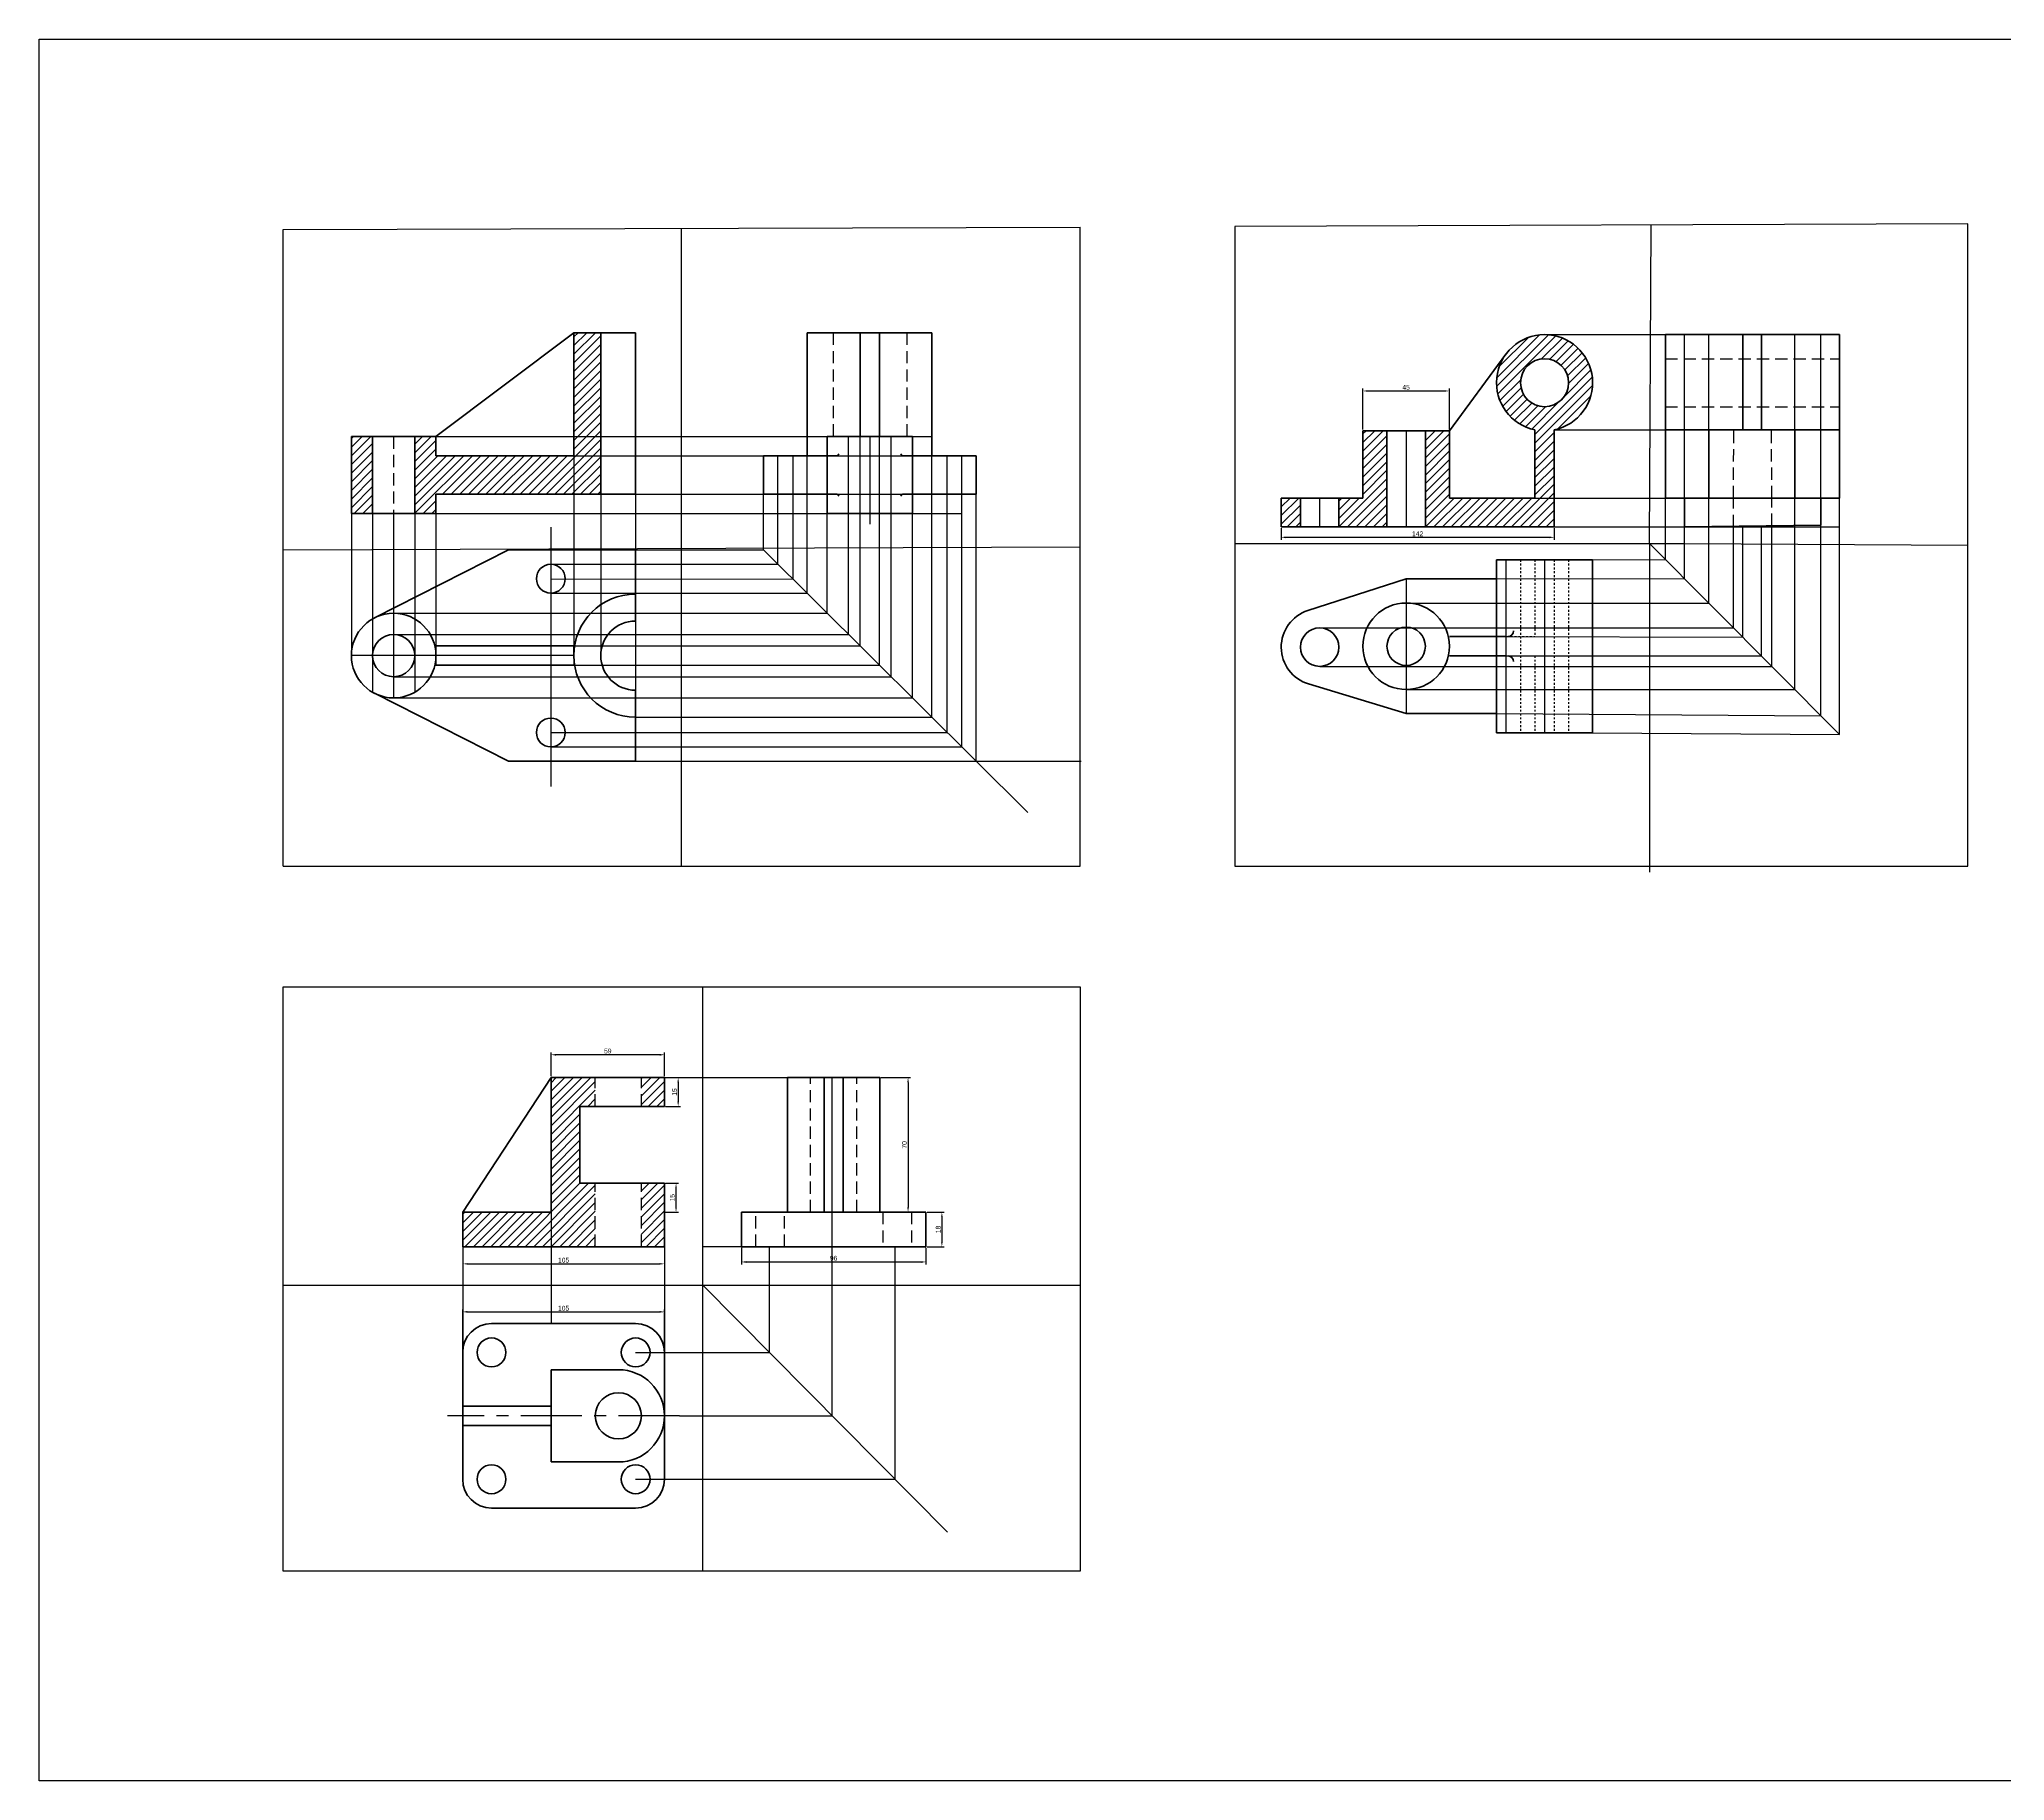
# Model space of a CAD drawing. Header units: millimetres. Extents: x 1139 to 36559, y 1596 to 14019.
# Drawn here: x 1150 to 2172, y 3028 to 3934 of the extents above; entities that cross this region are included whole.
import ezdxf

# ---------------------------------------------------------------- set-up
doc = ezdxf.new("R2010")
doc.units = ezdxf.units.MM
for name, pattern in [('CENTER', [50.8, 31.75, -6.35, 6.35, -6.35]), ('HIDDEN', [9.525, 6.35, -3.175]), ('JIS_02_1.0', [2, 1, -1])]:
    doc.linetypes.add(name, pattern=pattern)
doc.styles.get("Standard").update_dxf_attribs({"font": 'arial.ttf'})
doc.dimstyles.new('ISO-25', dxfattribs={"dimtxt": 2.5, "dimasz": 2.5, "dimexe": 1.25, "dimexo": 0.625, "dimtad": 1, "dimtxsty": 'Standard', "dimcen": 2.5, "dimadec": 0, "dimazin": 0, "dimtfac": 1, "dimtmove": 0, "dimatfit": 3, "dimfxl": 1, "dimarcsym": 0})

# ---------------------------------------------------------------- blocks, each defined once
blk = doc.blocks.new('*D102')
at = {"color": 0, "lineweight": -2, "transparency": 16777216}
for p, q in [((1838.3, 3730.6), (1838.3, 3752)), ((1840.8, 3750.7), (1880.8, 3750.7)), ((1883.3, 3730.6), (1883.3, 3752))]:
    blk.add_line(p, q, dxfattribs=at)
at = {"color": 0, "transparency": 16777216}
for points in [[(1840.8, 3751.1), (1840.8, 3750.3), (1838.3, 3750.7)], [(1880.8, 3751.1), (1880.8, 3750.3), (1883.3, 3750.7)]]:
    blk.add_solid(points, dxfattribs=at)
at = {"layer": 'Defpoints', "color": 0, "transparency": 16777216}
for p in [(1883.3, 3750.7), (1838.3, 3730), (1883.3, 3730)]:
    blk.add_point(p, dxfattribs=at)
at = {"color": 0, "transparency": 16777216, "insert": (1860.8, 3752.6), "char_height": 2.5, "attachment_point": 5}
blk.add_mtext('45', dxfattribs=at)
blk = doc.blocks.new('*D103')
at = {"color": 0, "lineweight": -2, "transparency": 16777216}
for p, q in [((1795.8, 3679.4), (1795.8, 3673.3)), ((1798.3, 3674.6), (1935.3, 3674.6)), ((1937.8, 3679.4), (1937.8, 3673.3))]:
    blk.add_line(p, q, dxfattribs=at)
at = {"color": 0, "transparency": 16777216}
for points in [[(1798.3, 3675), (1798.3, 3674.1), (1795.8, 3674.6)], [(1935.3, 3675), (1935.3, 3674.1), (1937.8, 3674.6)]]:
    blk.add_solid(points, dxfattribs=at)
at = {"layer": 'Defpoints', "color": 0, "transparency": 16777216}
for p in [(1795.8, 3680), (1937.8, 3680), (1937.8, 3674.6)]:
    blk.add_point(p, dxfattribs=at)
at = {"color": 0, "transparency": 16777216, "insert": (1866.8, 3676.4), "char_height": 2.5, "attachment_point": 5}
blk.add_mtext('142', dxfattribs=at)
blk = doc.blocks.new('*D99')
at = {"color": 0, "lineweight": -2, "transparency": 16777216}
for p, q in [((1475.6, 3393.5), (1483.3, 3393.5)), ((1482.1, 3391), (1482.1, 3381)), ((1475.6, 3378.5), (1483.3, 3378.5))]:
    blk.add_line(p, q, dxfattribs=at)
at = {"color": 0, "transparency": 16777216}
for points in [[(1481.7, 3391), (1482.5, 3391), (1482.1, 3393.5)], [(1481.7, 3381), (1482.5, 3381), (1482.1, 3378.5)]]:
    blk.add_solid(points, dxfattribs=at)
at = {"layer": 'Defpoints', "color": 0, "transparency": 16777216}
for p in [(1475, 3393.5), (1475, 3378.5), (1482.1, 3378.5)]:
    blk.add_point(p, dxfattribs=at)
at = {"color": 0, "transparency": 16777216, "insert": (1480.2, 3386), "char_height": 2.5, "attachment_point": 5, "rotation": 90}
blk.add_mtext('15', dxfattribs=at)
blk = doc.blocks.new('*D100')
at = {"color": 0, "lineweight": -2, "transparency": 16777216}
for p, q in [((1475.6, 3338.5), (1482.3, 3338.5)), ((1481, 3326), (1481, 3336)), ((1475.6, 3323.5), (1482.3, 3323.5))]:
    blk.add_line(p, q, dxfattribs=at)
at = {"color": 0, "transparency": 16777216}
for points in [[(1480.6, 3336), (1481.4, 3336), (1481, 3338.5)], [(1480.6, 3326), (1481.4, 3326), (1481, 3323.5)]]:
    blk.add_solid(points, dxfattribs=at)
at = {"layer": 'Defpoints', "color": 0, "transparency": 16777216}
for p in [(1475, 3338.5), (1481, 3338.5), (1475, 3323.5)]:
    blk.add_point(p, dxfattribs=at)
at = {"color": 0, "transparency": 16777216, "insert": (1479.1, 3331), "char_height": 2.5, "attachment_point": 5, "rotation": 90}
blk.add_mtext('15', dxfattribs=at)
blk = doc.blocks.new('*D101')
at = {"color": 0, "lineweight": -2, "transparency": 16777216}
for p, q in [((1370, 3304.9), (1370, 3295.4)), ((1475, 3304.9), (1475, 3295.4)), ((1372.5, 3296.6), (1472.5, 3296.6))]:
    blk.add_line(p, q, dxfattribs=at)
at = {"color": 0, "transparency": 16777216}
for points in [[(1372.5, 3297), (1372.5, 3296.2), (1370, 3296.6)], [(1472.5, 3297), (1472.5, 3296.2), (1475, 3296.6)]]:
    blk.add_solid(points, dxfattribs=at)
at = {"layer": 'Defpoints', "color": 0, "transparency": 16777216}
for p in [(1370, 3305.5), (1475, 3305.5), (1475, 3296.6)]:
    blk.add_point(p, dxfattribs=at)
at = {"color": 0, "transparency": 16777216, "insert": (1422.5, 3298.5), "char_height": 2.5, "attachment_point": 5}
blk.add_mtext('105', dxfattribs=at)
blk = doc.blocks.new('*D104')
at = {"color": 0, "lineweight": -2, "transparency": 16777216}
for p, q in [((1416, 3394.2), (1416, 3406.6)), ((1472.5, 3405.4), (1418.5, 3405.4)), ((1475, 3394.2), (1475, 3406.6))]:
    blk.add_line(p, q, dxfattribs=at)
at = {"color": 0, "transparency": 16777216}
for points in [[(1418.5, 3405.8), (1418.5, 3404.9), (1416, 3405.4)], [(1472.5, 3405.8), (1472.5, 3404.9), (1475, 3405.4)]]:
    blk.add_solid(points, dxfattribs=at)
at = {"layer": 'Defpoints', "color": 0, "transparency": 16777216}
for p in [(1416, 3405.4), (1416, 3393.5), (1475, 3393.5)]:
    blk.add_point(p, dxfattribs=at)
at = {"color": 0, "transparency": 16777216, "insert": (1445.5, 3407.3), "char_height": 2.5, "attachment_point": 5}
blk.add_mtext('59', dxfattribs=at)
blk = doc.blocks.new('*D105')
at = {"color": 0, "lineweight": -2, "transparency": 16777216}
for p, q in [((1515, 3304.9), (1515, 3296.3)), ((1611, 3304.9), (1611, 3296.3)), ((1517.5, 3297.6), (1608.5, 3297.6))]:
    blk.add_line(p, q, dxfattribs=at)
at = {"color": 0, "transparency": 16777216}
for points in [[(1517.5, 3298), (1517.5, 3297.1), (1515, 3297.6)], [(1608.5, 3298), (1608.5, 3297.1), (1611, 3297.6)]]:
    blk.add_solid(points, dxfattribs=at)
at = {"layer": 'Defpoints', "color": 0, "transparency": 16777216}
for p in [(1515, 3305.5), (1611, 3305.5), (1611, 3297.6)]:
    blk.add_point(p, dxfattribs=at)
at = {"color": 0, "transparency": 16777216, "insert": (1563, 3299.5), "char_height": 2.5, "attachment_point": 5}
blk.add_mtext('96', dxfattribs=at)
blk = doc.blocks.new('*D106')
at = {"color": 0, "lineweight": -2, "transparency": 16777216}
for p, q in [((1587.6, 3393.5), (1602.9, 3393.5)), ((1601.7, 3391), (1601.7, 3326)), ((1587.6, 3323.5), (1602.9, 3323.5))]:
    blk.add_line(p, q, dxfattribs=at)
at = {"color": 0, "transparency": 16777216}
for points in [[(1601.3, 3391), (1602.1, 3391), (1601.7, 3393.5)], [(1601.3, 3326), (1602.1, 3326), (1601.7, 3323.5)]]:
    blk.add_solid(points, dxfattribs=at)
at = {"layer": 'Defpoints', "color": 0, "transparency": 16777216}
for p in [(1587, 3393.5), (1587, 3323.5), (1601.7, 3323.5)]:
    blk.add_point(p, dxfattribs=at)
at = {"color": 0, "transparency": 16777216, "insert": (1599.8, 3358.5), "char_height": 2.5, "attachment_point": 5, "rotation": 90}
blk.add_mtext('70', dxfattribs=at)
blk = doc.blocks.new('*D107')
at = {"color": 0, "lineweight": -2, "transparency": 16777216}
for p, q in [((1611.6, 3323.5), (1620.5, 3323.5)), ((1619.3, 3321), (1619.3, 3308)), ((1611.6, 3305.5), (1620.5, 3305.5))]:
    blk.add_line(p, q, dxfattribs=at)
at = {"color": 0, "transparency": 16777216}
for points in [[(1618.9, 3321), (1619.7, 3321), (1619.3, 3323.5)], [(1618.9, 3308), (1619.7, 3308), (1619.3, 3305.5)]]:
    blk.add_solid(points, dxfattribs=at)
at = {"layer": 'Defpoints', "color": 0, "transparency": 16777216}
for p in [(1611, 3323.5), (1611, 3305.5), (1619.3, 3305.5)]:
    blk.add_point(p, dxfattribs=at)
at = {"color": 0, "transparency": 16777216, "insert": (1617.4, 3314.5), "char_height": 2.5, "attachment_point": 5, "rotation": 90}
blk.add_mtext('18', dxfattribs=at)
blk = doc.blocks.new('*D108')
at = {"color": 0, "lineweight": -2, "transparency": 16777216}
for p, q in [((1370, 3251.2), (1370, 3272.9)), ((1475, 3251.2), (1475, 3272.9)), ((1372.5, 3271.6), (1472.5, 3271.6))]:
    blk.add_line(p, q, dxfattribs=at)
at = {"color": 0, "transparency": 16777216}
for points in [[(1372.5, 3272.1), (1372.5, 3271.2), (1370, 3271.6)], [(1472.5, 3272.1), (1472.5, 3271.2), (1475, 3271.6)]]:
    blk.add_solid(points, dxfattribs=at)
at = {"layer": 'Defpoints', "color": 0, "transparency": 16777216}
for p in [(1475, 3271.6), (1370, 3250.5), (1475, 3250.5)]:
    blk.add_point(p, dxfattribs=at)
at = {"color": 0, "transparency": 16777216, "insert": (1422.5, 3273.5), "char_height": 2.5, "attachment_point": 5}
blk.add_mtext('105', dxfattribs=at)

msp = doc.modelspace()

# ---------------------------------------------------------------- hatches: boundary and pattern name
at = {"linetype": 'HIDDEN'}
h = msp.add_hatch(dxfattribs=at)
h.set_pattern_fill('ANSI31', color=256)
h.set_pattern_definition([(45, (521.5324, 1642.1952), (-2.245064, 2.245064), [])])
h.paths.add_polyline_path([(1345.082, 3687.006), (1356.082, 3687.006), (1356.082, 3697.006), (1368.082, 3697.006), (1441.846, 3697.006), (1441.846, 3781.006), (1427.846, 3781.006), (1427.846, 3717.006), (1368.082, 3717.006), (1356.082, 3717.006), (1356.082, 3727.006), (1345.082, 3727.006)])
h.paths.add_polyline_path([(1323.082, 3727.006), (1312.082, 3727.006), (1312.082, 3687.006), (1323.082, 3687.006)])
h = msp.add_hatch()
h.set_pattern_fill('ANSI31', color=256)
h.set_pattern_definition([(45, (-732.341, 1593.2207), (-2.245064, 2.245064), [])])
h.paths.add_polyline_path([(1805.839, 3694.995), (1795.839, 3694.995), (1795.839, 3679.995), (1805.839, 3679.995)])
h.paths.add_polyline_path([(1850.839, 3694.995), (1825.839, 3694.995), (1825.839, 3679.995), (1850.839, 3679.995)])
h.paths.add_polyline_path([(1850.839, 3729.995), (1838.339, 3729.995), (1838.339, 3694.995), (1850.839, 3694.995)])
h.paths.add_polyline_path([(1883.339, 3729.995), (1870.839, 3729.995), (1870.839, 3694.995), (1883.339, 3694.995)], flags=17)
h.paths.add_polyline_path([(1937.839, 3730.5, 0.35639396), (1957.839, 3754.995), (1945.339, 3754.995, -1), (1920.339, 3754.995), (1907.839, 3754.995, 0.35639396), (1927.839, 3730.5), (1927.839, 3694.995), (1870.839, 3694.995), (1870.839, 3679.995), (1937.839, 3679.995)])
h.paths.add_polyline_path([(1945.339, 3754.995), (1957.839, 3754.995, 1), (1907.839, 3754.995), (1920.339, 3754.995, -1)])
at = {"linetype": 'CENTER', "true_color": 0xffffff}
h = msp.add_hatch(dxfattribs=at)
h.set_pattern_fill('ANSI31')
h.set_pattern_definition([(45, (99.5718, 2146.2624), (-2.245064, 2.245064), [])])
h.paths.add_polyline_path([(1415.996, 3323.529), (1369.996, 3323.529), (1369.996, 3305.529), (1415.996, 3305.529)])
h.paths.add_polyline_path([(1438.996, 3338.529), (1430.996, 3338.529), (1430.996, 3378.529), (1438.996, 3378.529), (1438.996, 3393.529), (1415.996, 3393.529), (1415.996, 3323.529), (1415.996, 3305.529), (1438.996, 3305.529)])
h.paths.add_polyline_path([(1474.996, 3338.529), (1462.996, 3338.529), (1462.996, 3305.529), (1474.996, 3305.529), (1474.996, 3323.529)])
h.paths.add_polyline_path([(1474.996, 3393.529), (1462.996, 3393.529), (1462.996, 3378.529), (1474.996, 3378.529)])

# ---------------------------------------------------------------- linework, layer by layer
for p, q in [((1149.748, 3933.65), (2308.275, 3933.65)), ((1149.748, 3027.722), (1149.748, 3933.65)), ((1276.618, 3834.627), (1691.205, 3835.976)), ((1276.618, 3503.424), (1276.618, 3834.627)), ((1483.912, 3503.424), (1483.912, 3835.301)), ((1691.205, 3503.424), (1691.205, 3835.976)), ((2153.042, 3837.687), (1771.689, 3836.238)), ((1771.689, 3836.238), (1771.689, 3503.424)), ((1987.446, 3671.306), (1988.24, 3837.061)), ((2153.042, 3503.424), (2153.042, 3837.687)), ((1549.135, 3781.006), (1614.048, 3781.006)), ((1549.135, 3645.532), (1549.135, 3781.006)), ((1576.811, 3618.032), (1576.811, 3781.006)), ((1586.875, 3608.032), (1586.875, 3781.006)), ((1614.048, 3581.032), (1614.048, 3781.006)), ((1932.839, 3779.995), (2086.326, 3779.995)), ((1995.683, 3663.035), (1995.683, 3779.995)), ((2086.326, 3779.995), (1995.683, 3779.995)), ((2005.565, 3653.11), (2005.565, 3779.995)), ((2018.234, 3640.387), (2018.234, 3779.995)), ((2063.042, 3595.387), (2063.042, 3779.995)), ((2076.635, 3581.735), (2076.635, 3779.995)), ((2086.326, 3572.002), (2086.326, 3779.995)), ((2086.326, 3730.5), (2086.326, 3779.995)), ((1356.082, 3727.006), (1614.048, 3727.006)), ((1559.702, 3635.032), (1559.702, 3727.006)), ((1570.772, 3624.032), (1570.772, 3727.006)), ((1581.843, 3727.006), (1581.843, 3681.467)), ((1592.913, 3602.032), (1592.913, 3727.006)), ((1603.984, 3591.032), (1603.984, 3727.006)), ((1860.839, 3729.995), (1860.839, 3679.995)), ((1937.839, 3730.5), (2086.326, 3730.5)), ((1427.846, 3717.006), (1427.846, 3608.032)), ((1427.846, 3717.006), (1637.195, 3717.006)), ((1526.491, 3668.032), (1526.491, 3717.006)), ((1526.491, 3717.006), (1526.491, 3697.006)), ((1534.039, 3660.532), (1534.039, 3717.006)), ((1541.855, 3652.765), (1541.855, 3717.006)), ((1622.099, 3573.032), (1622.099, 3717.006)), ((1629.647, 3565.532), (1629.647, 3717.006)), ((1637.195, 3558.032), (1637.195, 3717.006)), ((1441.846, 3697.006), (1441.846, 3613.032)), ((1459.846, 3697.006), (1459.846, 3631.032)), ((1459.846, 3697.006), (1629.647, 3697.006)), ((1815.839, 3679.995), (1815.839, 3694.995)), ((1927.839, 3694.995), (2086.326, 3694.995)), ((1312.082, 3687.006), (1312.082, 3613.032)), ((1323.082, 3687.006), (1323.082, 3593.979)), ((1334.082, 3687.006), (1334.082, 3591.032)), ((1345.082, 3687.006), (1345.082, 3593.979)), ((1356.082, 3687.006), (1356.082, 3608.032)), ((1356.082, 3687.006), (1629.647, 3687.006)), ((1415.846, 3679.934), (1415.846, 3544.859)), ((1771.689, 3671.306), (2005.565, 3671.306)), ((1795.839, 3679.995), (1937.839, 3679.995)), ((1937.839, 3679.995), (1795.839, 3679.995)), ((1937.839, 3679.995), (2086.326, 3679.995)), ((1987.446, 3671.306), (1987.446, 3572.683)), ((1987.446, 3671.306), (2086.326, 3572.002)), ((2005.565, 3671.306), (2153.042, 3670.556)), ((2031.139, 3627.426), (2031.139, 3680.308)), ((2035.969, 3622.575), (2035.969, 3680.368)), ((2045.616, 3612.887), (2045.616, 3680.486)), ((2045.616, 3680.486), (2045.616, 3679.995)), ((2051.054, 3607.426), (2051.054, 3680.552)), ((1276.618, 3668.032), (1691.205, 3669.7)), ((1415.846, 3660.532), (1534.039, 3660.532)), ((1459.846, 3668.032), (1526.491, 3668.032)), ((1526.491, 3668.032), (1664.006, 3531.392)), ((1907.839, 3662.887), (1957.839, 3662.887)), ((1957.839, 3662.887), (1995.683, 3663.035)), ((1415.846, 3653.032), (1541.855, 3652.765)), ((1860.839, 3652.887), (1860.839, 3582.887)), ((1907.839, 3652.887), (2005.565, 3653.11)), ((1415.846, 3645.532), (1549.135, 3645.532)), ((1860.839, 3640.387), (2018.234, 3640.387)), ((1334.082, 3635.032), (1559.702, 3635.032)), ((1459.846, 3631.032), (1459.846, 3595.032)), ((1334.082, 3624.032), (1570.772, 3624.032)), ((1815.839, 3627.426), (2031.139, 3627.426)), ((1907.839, 3622.887), (2035.969, 3622.575)), ((1912.719, 3622.887), (1913.719, 3622.887)), ((1916.719, 3625.887), (1916.719, 3625.887)), ((1427.846, 3613.032), (1312.082, 3613.032)), ((1427.846, 3613.032), (1427.846, 3618.032)), ((1427.846, 3618.032), (1576.811, 3618.032)), ((1805.839, 3617.887), (1805.839, 3617.426)), ((1825.839, 3617.887), (1825.839, 3617.426)), ((1907.839, 3612.887), (2045.616, 3612.887)), ((1912.719, 3612.887), (1913.719, 3612.887)), ((1916.719, 3609.887), (1916.719, 3609.887)), ((1334.082, 3602.032), (1592.913, 3602.032)), ((1427.846, 3608.032), (1586.875, 3608.032)), ((1815.839, 3607.426), (2051.054, 3607.426)), ((1334.082, 3591.032), (1603.984, 3591.032)), ((1459.846, 3595.032), (1459.846, 3558.032)), ((1860.839, 3595.387), (2063.042, 3595.387)), ((1459.846, 3581.032), (1614.048, 3581.032)), ((1907.839, 3582.887), (2076.635, 3581.735)), ((1415.846, 3573.032), (1622.099, 3573.032)), ((1957.839, 3572.887), (2086.326, 3572.002)), ((1987.446, 3572.683), (1987.446, 3503.424)), ((1415.846, 3565.532), (1629.647, 3565.532)), ((1459.846, 3558.032), (1691.725, 3558.032)), ((1276.618, 3503.424), (1691.205, 3503.424)), ((1771.689, 3503.424), (2153.042, 3503.424)), ((1987.446, 3503.424), (1987.446, 3500.441)), ((2308.275, 3027.722), (1149.748, 3027.722))]:
    msp.add_line(p, q)
at = {"lineweight": 40}
for p, q in [((1356.082, 3727.006), (1427.846, 3781.006)), ((1441.846, 3781.006), (1427.846, 3781.006)), ((1427.846, 3781.006), (1427.846, 3717.006)), ((1459.846, 3781.006), (1441.846, 3781.006)), ((1441.846, 3781.006), (1441.846, 3697.006)), ((1459.846, 3717.006), (1459.846, 3781.006)), ((1549.135, 3717.006), (1549.135, 3781.006)), ((1549.135, 3781.006), (1614.048, 3781.006)), ((1576.811, 3727.006), (1576.811, 3781.006)), ((1576.811, 3781.006), (1586.875, 3781.006)), ((1586.875, 3781.006), (1586.875, 3727.006)), ((1614.048, 3781.006), (1614.048, 3717.006)), ((1356.082, 3727.006), (1312.082, 3727.006)), ((1312.082, 3727.006), (1312.082, 3687.006)), ((1323.082, 3727.006), (1323.082, 3687.006)), ((1345.082, 3727.006), (1345.082, 3687.006)), ((1356.082, 3717.006), (1356.082, 3727.006)), ((1603.984, 3727.006), (1559.702, 3727.006)), ((1559.702, 3727.006), (1559.702, 3687.006)), ((1603.984, 3687.006), (1603.984, 3727.006)), ((1368.082, 3717.006), (1356.082, 3717.006)), ((1368.082, 3717.006), (1427.846, 3717.006)), ((1459.846, 3717.006), (1459.846, 3697.006)), ((1526.491, 3717.006), (1562.668, 3717.006)), ((1526.491, 3717.006), (1526.491, 3697.006)), ((1562.668, 3717.006), (1564.668, 3717.006)), ((1601.017, 3717.006), (1599.017, 3717.006)), ((1637.195, 3717.006), (1601.017, 3717.006)), ((1637.195, 3717.006), (1637.195, 3697.006)), ((1356.082, 3697.006), (1356.082, 3687.006)), ((1356.082, 3697.006), (1368.082, 3697.006)), ((1459.846, 3697.006), (1368.082, 3697.006)), ((1526.491, 3697.006), (1562.668, 3697.006)), ((1562.668, 3697.006), (1564.668, 3697.006)), ((1601.017, 3697.006), (1599.017, 3697.006)), ((1637.195, 3697.006), (1601.017, 3697.006)), ((1312.082, 3687.006), (1356.082, 3687.006)), ((1559.702, 3687.006), (1603.984, 3687.006)), ((1393.846, 3668.032), (1324.126, 3632.65)), ((1459.846, 3668.032), (1393.846, 3668.032)), ((1459.846, 3631.032), (1459.846, 3668.032)), ((1427.846, 3618.032), (1356.082, 3618.032)), ((1427.846, 3608.032), (1356.082, 3608.032)), ((1393.846, 3558.032), (1324.126, 3593.413)), ((1459.846, 3595.032), (1459.846, 3558.032)), ((1459.846, 3558.032), (1393.846, 3558.032)), ((1369.996, 3323.529), (1415.996, 3393.529)), ((1474.996, 3393.529), (1415.996, 3393.529)), ((1415.996, 3393.529), (1415.996, 3323.529)), ((1474.996, 3393.529), (1474.996, 3378.529)), ((1586.996, 3393.529), (1538.996, 3393.529)), ((1538.996, 3393.529), (1538.996, 3323.529)), ((1557.996, 3323.529), (1557.996, 3393.529)), ((1567.996, 3323.529), (1567.996, 3393.529)), ((1586.996, 3393.529), (1586.996, 3323.529)), ((1430.996, 3378.529), (1430.996, 3338.529)), ((1474.996, 3378.529), (1430.996, 3378.529)), ((1474.996, 3338.529), (1430.996, 3338.529)), ((1474.996, 3323.529), (1474.996, 3338.529)), ((1415.996, 3323.529), (1369.996, 3323.529)), ((1369.996, 3323.529), (1369.996, 3305.529)), ((1474.996, 3305.529), (1474.996, 3323.529)), ((1514.996, 3305.529), (1514.996, 3323.529)), ((1514.996, 3323.529), (1610.996, 3323.529)), ((1610.996, 3323.529), (1610.996, 3305.529)), ((1369.996, 3305.529), (1474.996, 3305.529)), ((1514.996, 3305.529), (1610.996, 3305.529)), ((1384.996, 3265.529), (1459.996, 3265.529)), ((1369.996, 3184.529), (1369.996, 3250.529)), ((1450.996, 3241.529), (1415.996, 3241.529)), ((1415.996, 3241.529), (1415.996, 3193.529)), ((1474.996, 3250.529), (1474.996, 3184.529)), ((1415.996, 3222.529), (1369.996, 3222.529)), ((1415.996, 3212.529), (1369.996, 3212.529)), ((1415.996, 3193.529), (1450.996, 3193.529)), ((1459.996, 3169.529), (1384.996, 3169.529))]:
    msp.add_line(p, q, dxfattribs=at)
at = {"linetype": 'HIDDEN'}
for p, q in [((1562.668, 3781.006), (1562.668, 3727.006)), ((1601.017, 3781.006), (1601.017, 3727.006)), ((1334.082, 3727.006), (1334.082, 3687.006))]:
    msp.add_line(p, q, dxfattribs=at)
at = {"color": 3, "lineweight": 40}
for p, q in [((1995.683, 3779.995), (1995.683, 3730.5)), ((1995.683, 3779.995), (2086.326, 3779.995)), ((2086.326, 3779.995), (2086.326, 3730.5)), ((1995.683, 3730.5), (2018.234, 3730.5)), ((2063.042, 3730.5), (2086.326, 3730.5)), ((1907.839, 3662.887), (1907.839, 3572.887)), ((1907.839, 3662.887), (1957.839, 3662.887)), ((1957.839, 3662.887), (1957.839, 3572.887)), ((1957.839, 3572.887), (1907.839, 3572.887))]:
    msp.add_line(p, q, dxfattribs=at)
at = {"color": 4, "lineweight": 40}
for p, q in [((2035.969, 3730.5), (2035.969, 3779.995)), ((2045.616, 3730.5), (2045.616, 3779.995)), ((1883.339, 3729.995), (1912.719, 3769.834)), ((1912.719, 3622.887), (1883.339, 3622.887)), ((1912.719, 3612.887), (1883.339, 3612.887))]:
    msp.add_line(p, q, dxfattribs=at)
at = {"color": 3, "linetype": 'HIDDEN'}
for p, q in [((1995.683, 3767.495), (2086.326, 3767.495)), ((1995.683, 3742.495), (2086.326, 3742.495))]:
    msp.add_line(p, q, dxfattribs=at)
at = {"color": 242, "lineweight": 40, "true_color": 0xcd2027}
for p, q in [((1838.339, 3694.995), (1838.339, 3729.995)), ((1838.339, 3729.995), (1883.339, 3729.995)), ((1850.839, 3729.995), (1850.839, 3679.995)), ((1870.839, 3729.995), (1870.839, 3679.995)), ((1883.339, 3694.995), (1883.339, 3729.995)), ((2018.234, 3694.995), (2018.234, 3730.5)), ((2018.234, 3730.5), (2063.042, 3730.5)), ((2063.042, 3730.5), (2063.042, 3694.995))]:
    msp.add_line(p, q, dxfattribs=at)
at = {"color": 6, "lineweight": 40}
for p, q in [((1927.839, 3730.5), (1927.839, 3694.995)), ((1937.839, 3730.5), (1937.839, 3679.995)), ((1995.683, 3730.5), (1995.683, 3694.995)), ((1995.683, 3730.5), (2018.234, 3730.5)), ((2063.042, 3730.5), (2086.326, 3730.5)), ((2086.326, 3730.5), (2086.326, 3694.995)), ((1995.683, 3694.995), (2005.565, 3694.995)), ((2086.326, 3694.995), (2076.635, 3694.995))]:
    msp.add_line(p, q, dxfattribs=at)
at = {"color": 1, "linetype": 'HIDDEN'}
for p, q in [((2031.139, 3694.995), (2031.249, 3730.5)), ((2051.054, 3694.995), (2050.912, 3730.5))]:
    msp.add_line(p, q, dxfattribs=at)
at = {"color": 2, "lineweight": 40}
for p, q in [((1795.839, 3679.995), (1795.839, 3694.995)), ((1795.839, 3694.995), (1838.339, 3694.995)), ((1805.839, 3679.995), (1805.839, 3694.995)), ((1825.839, 3679.995), (1825.839, 3694.995)), ((1883.339, 3694.995), (1927.839, 3694.995)), ((2005.565, 3694.995), (2076.635, 3694.995)), ((2005.565, 3694.995), (2005.565, 3679.995)), ((2076.635, 3680.865), (2076.635, 3694.995)), ((1815.839, 3679.995), (1795.839, 3679.995)), ((1937.839, 3679.995), (1815.839, 3679.995)), ((2005.565, 3679.995), (2076.635, 3680.865)), ((1860.839, 3652.887), (1809.723, 3636.468)), ((1907.839, 3652.887), (1860.839, 3652.887)), ((1860.839, 3582.887), (1810.038, 3598.286)), ((1907.839, 3582.887), (1860.839, 3582.887))]:
    msp.add_line(p, q, dxfattribs=at)
at = {"color": 2, "linetype": 'HIDDEN'}
for p, q in [((2031.139, 3679.995), (2031.139, 3694.995)), ((2051.054, 3680.552), (2051.054, 3694.995))]:
    msp.add_line(p, q, dxfattribs=at)
at = {"color": 3, "linetype": 'JIS_02_1.0'}
for p, q in [((1920.339, 3662.887), (1920.339, 3572.887)), ((1945.339, 3662.887), (1945.339, 3572.887))]:
    msp.add_line(p, q, dxfattribs=at)
at = {"color": 6, "linetype": 'JIS_02_1.0', "lineweight": -3}
for p, q in [((1927.839, 3662.887), (1927.839, 3622.887)), ((1937.839, 3662.887), (1937.839, 3572.887)), ((1927.839, 3612.887), (1927.839, 3572.887))]:
    msp.add_line(p, q, dxfattribs=at)
at = {"color": 4, "linetype": 'JIS_02_1.0'}
for p, q in [((1913.219, 3622.887), (1927.839, 3622.887)), ((1912.719, 3612.887), (1927.839, 3612.887))]:
    msp.add_line(p, q, dxfattribs=at)
at = {"color": 7, "true_color": 0xffffff}
for p, q in [((1494.996, 3136.755), (1494.996, 3440.65)), ((1474.996, 3393.529), (1494.996, 3393.529)), ((1494.996, 3393.529), (1538.996, 3393.529)), ((1562.266, 3217.529), (1562.266, 3393.529)), ((1415.996, 3323.529), (1415.996, 3265.529)), ((1369.996, 3305.529), (1369.996, 3285.529)), ((1474.996, 3305.529), (1474.996, 3250.529)), ((1514.996, 3305.529), (1494.996, 3305.529)), ((1529.62, 3250.529), (1529.62, 3305.529)), ((1594.912, 3184.529), (1594.912, 3305.529)), ((1276.618, 3285.529), (1691.205, 3285.529)), ((1369.996, 3285.529), (1369.996, 3250.529)), ((1494.996, 3285.529), (1622.154, 3156.991)), ((1459.996, 3250.529), (1529.62, 3250.529)), ((1482.776, 3217.529), (1562.266, 3217.529)), ((1459.996, 3184.529), (1594.912, 3184.529))]:
    msp.add_line(p, q, dxfattribs=at)
at = {"color": 7, "linetype": 'HIDDEN', "true_color": 0xffffff}
for p, q in [((1438.996, 3378.529), (1438.996, 3393.529)), ((1462.996, 3378.529), (1462.996, 3393.529)), ((1550.996, 3323.529), (1550.996, 3393.529)), ((1574.996, 3323.529), (1574.996, 3393.529)), ((1438.996, 3305.529), (1438.996, 3338.529)), ((1462.996, 3305.529), (1462.996, 3338.529)), ((1522.496, 3305.529), (1522.496, 3323.529)), ((1537.496, 3305.529), (1537.496, 3323.529)), ((1588.496, 3323.529), (1588.496, 3305.529)), ((1603.496, 3323.529), (1603.496, 3305.529))]:
    msp.add_line(p, q, dxfattribs=at)
at = {"color": 7, "linetype": 'CENTER', "true_color": 0xffffff}
msp.add_line((1482.776, 3217.529), (1362.096, 3217.529), dxfattribs=at)
for points in [[(1912.719, 3662.887), (1912.719, 3572.887)], [(1932.839, 3662.887), (1932.839, 3572.887)]]:
    msp.add_lwpolyline(points)
at = {"color": 7, "true_color": 0xffffff}
msp.add_lwpolyline([(1276.618, 3440.65), (1691.205, 3440.65), (1691.205, 3136.755), (1276.618, 3136.755)], close=True, dxfattribs=at)
at = {"color": 3, "lineweight": 40}
msp.add_circle((1932.839, 3754.995), 12.5, dxfattribs=at)
at = {"lineweight": 40}
for centre, radius in [((1415.846, 3653.032), 7.5), ((1334.082, 3613.032), 22), ((1334.082, 3613.032), 11), ((1415.846, 3573.032), 7.5), ((1384.996, 3250.529), 7.5), ((1459.996, 3250.529), 7.5), ((1450.996, 3217.529), 12), ((1384.996, 3184.529), 7.5), ((1459.996, 3184.529), 7.5)]:
    msp.add_circle(centre, radius, dxfattribs=at)
at = {"color": 242, "lineweight": 40, "true_color": 0xcd2027}
for radius in [22.5, 10]:
    msp.add_circle((1860.839, 3617.887), radius, dxfattribs=at)
at = {"color": 2, "lineweight": 40}
msp.add_circle((1815.839, 3617.426), 10, dxfattribs=at)
at = {"color": 3, "lineweight": 40}
msp.add_arc((1932.839, 3754.995), 25, 281.536959, 258.463041, dxfattribs=at)
at = {"lineweight": 40}
for centre, radius, start, end in [((1564.668, 3718.006), 1, 270, 0), ((1599.017, 3718.006), 1, 180, 270), ((1564.668, 3696.006), 1, 0, 90), ((1599.017, 3696.006), 1, 90, 180), ((1459.846, 3613.032), 32, 90, 270), ((1459.846, 3613.032), 18, 90, 270), ((1384.996, 3250.529), 15, 90, 180), ((1459.996, 3250.529), 15, 0, 90), ((1450.996, 3217.529), 24, 270, 90), ((1384.996, 3184.529), 15, 180, 270), ((1459.996, 3184.529), 15, 270, 0)]:
    msp.add_arc(centre, radius, start, end, dxfattribs=at)
at = {"color": 2, "lineweight": 40}
msp.add_arc((1815.839, 3617.426), 20, 107.807413, 253.136679, dxfattribs=at)
at = {"color": 4, "lineweight": 40}
for centre, start, end in [((1913.719, 3625.887), 270, 0), ((1913.719, 3609.887), 0, 90)]:
    msp.add_arc(centre, 3, start, end, dxfattribs=at)

# ---------------------------------------------------------------- dimensions: what is measured, and where the dimension line sits
for base, p1, p2, picture, middle in [((1883.339, 3750.706), (1838.339, 3729.995), (1883.339, 3729.995), '*D102', (1860.839, 3752.602)), ((1937.839, 3674.554), (1795.839, 3679.995), (1937.839, 3679.995), '*D103', (1866.839, 3676.434))]:
    dim = msp.add_linear_dim(base=base, p1=p1, p2=p2, dimstyle='ISO-25')
    dim.commit()
    dim.dimension.update_dxf_attribs({"geometry": picture, "text_midpoint": middle})
at = {"color": 7, "true_color": 0xffffff}
for base, p1, p2, picture, middle in [((1415.996, 3405.351), (1474.996, 3393.529), (1415.996, 3393.529), '*D104', (1445.496, 3407.253)), ((1474.996, 3296.607), (1369.996, 3305.529), (1474.996, 3305.529), '*D101', (1422.496, 3298.508)), ((1610.996, 3297.56), (1514.996, 3305.529), (1610.996, 3305.529), '*D105', (1562.996, 3299.462)), ((1474.996, 3271.647), (1369.996, 3250.529), (1474.996, 3250.529), '*D108', (1422.496, 3273.548))]:
    dim = msp.add_linear_dim(base=base, p1=p1, p2=p2, dimstyle='ISO-25', dxfattribs=at)
    dim.commit()
    dim.dimension.update_dxf_attribs({"geometry": picture, "text_midpoint": middle})
for base, p1, p2, picture, middle in [((1482.076, 3378.529), (1474.996, 3393.529), (1474.996, 3378.529), '*D99', (1480.174, 3386.029)), ((1601.695, 3323.529), (1586.996, 3393.529), (1586.996, 3323.529), '*D106', (1599.793, 3358.529)), ((1481.012, 3338.529), (1474.996, 3323.529), (1474.996, 3338.529), '*D100', (1479.111, 3331.029)), ((1619.274, 3305.529), (1610.996, 3323.529), (1610.996, 3305.529), '*D107', (1617.373, 3314.529))]:
    dim = msp.add_linear_dim(base=base, p1=p1, p2=p2, angle=90, dimstyle='ISO-25', dxfattribs=at)
    dim.commit()
    dim.dimension.update_dxf_attribs({"geometry": picture, "text_midpoint": middle})

doc.saveas('drawing.dxf')
